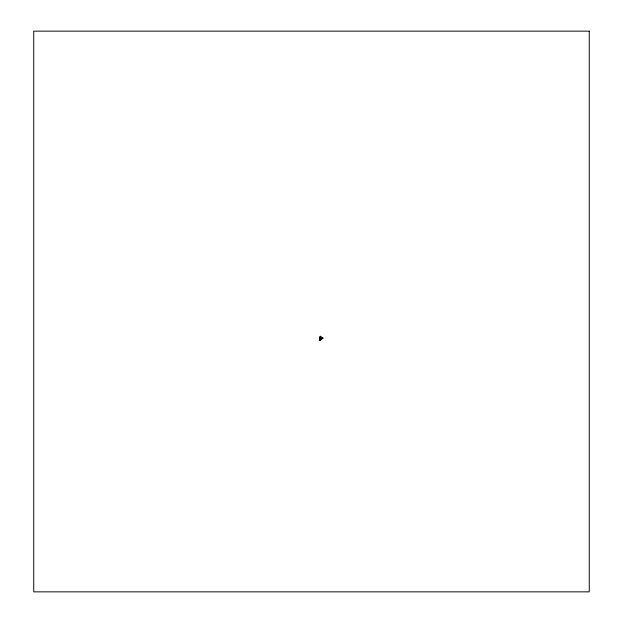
<?xml version="1.0" encoding="UTF-8"?>
<svg xmlns="http://www.w3.org/2000/svg" width="623" height="623" viewBox="0 0 623 623"><rect width="100%" height="100%" fill="white"/><g stroke="black" fill="none" stroke-linecap="round" stroke-linejoin="round"><path stroke-width="0.93" d="M320.604 338.554A3.621 1.511 -90 0 0 320.51 337.409L319.903 337.409L319.903 340.399L320.596 340.158A1.721 1.565 -90 0 0 320.822 339.27M319.903 338.094L319.84 338.39A6.604 6.604 0 0 0 319.778 339.27A1.262 1.262 0 0 0 319.84 339.652L320.596 339.792A1.23 1.23 0 0 0 320.72 339.27M320.043 336.373L319.809 337.222A8.956 8.13 -90 0 0 319.591 339.27A1.721 1.565 -90 0 0 319.817 340.158L320.51 340.29M319.77 338.484L319.988 337.876M320.51 339.963L319.887 340.018M319.918 339.971L320.058 339.434M322.815 338.125L320.378 339.956M320.206 340.267L322.854 338.125M319.77 338.04L322.309 337.705M322.239 338.102L322.893 338.079M321.577 338.102L319.661 338.094L322.823 338.087L320.191 336.202M320.604 339.286L319.879 339.286L319.903 340.29M319.879 340.135L320.58 340.135L320.58 339.286L320.409 340.135M320.3 337.44L320.604 338.094A6.191 6.191 0 0 1 320.689 338.678L319.996 338.655A3.621 1.511 -90 0 0 319.903 337.409M320.643 338.016L320.424 336.365M320.37 336.373L320.604 337.222A8.956 8.13 -90 0 1 320.806 338.678M322.659 338.258L320.378 338.133L320.284 340.103M589.265 31.15L33.735 31.15L33.735 591.85L589.265 591.85L589.265 31.15"/></g></svg>
